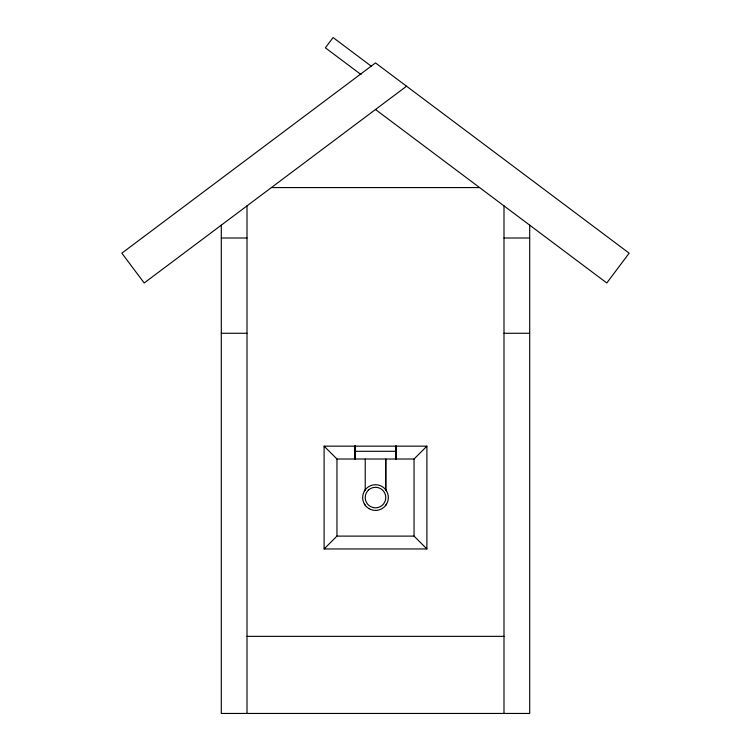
<?xml version="1.0" encoding="UTF-8"?>
<svg xmlns="http://www.w3.org/2000/svg" width="751" height="751" viewBox="0 0 751 751"><rect width="100%" height="100%" fill="white"/><g stroke="black" fill="none" stroke-linecap="round" stroke-linejoin="round"><path stroke-width="1.13" d="M385.751 490.253L385.779 459.011L385.779 490.553M364.517 490.882L365.53 489.445M385.47 505.667L386.483 504.231M324.103 548.953L336.955 536.111L414.045 536.111L426.897 548.953L324.103 548.953L324.103 446.16L426.897 446.16L426.897 548.953M414.045 536.111L414.045 459.011L426.897 446.16M406.554 86.215L144.201 282.977L121.84 253.171L375.5 62.924L629.16 253.171L606.799 282.977L375.5 109.505M271.421 187.572L479.579 187.572M221.301 238.011L247.004 238.011M503.996 238.011L529.699 238.011M221.301 333.275L247.004 333.275M503.996 333.275L529.699 333.275M355.195 451.295L395.805 451.295M324.103 446.16L336.955 459.011L414.045 459.011M247.004 636.35L503.996 636.35M371.538 66.388L333.097 37.55L325.39 47.829L361.015 74.556M385.47 489.445L386.483 490.882M364.517 504.231L365.53 505.667M529.699 225.159L529.699 713.45L221.301 713.45L221.301 225.159M503.996 205.887L503.996 713.45M396.059 446.16L396.059 459.011M395.805 445.512L395.805 459.011M365.221 459.011L365.221 490.553M355.195 445.512L355.195 459.011M354.941 446.16L354.941 459.011M336.955 459.011L336.955 536.111M247.004 205.887L247.004 713.45M368.488 490.046L367.53 491.07A10.279 10.279 0 0 0 367.53 504.043L368.488 505.066A10.279 10.279 0 0 0 382.512 505.066L383.47 504.043A10.279 10.279 0 0 0 383.47 491.07L382.512 490.046A10.279 10.279 0 0 0 368.488 490.046M369.079 508.69A12.851 12.851 0 0 0 388.351 497.556A12.851 12.851 0 0 0 369.079 486.432A12.851 12.851 0 0 0 369.079 508.69"/></g></svg>
